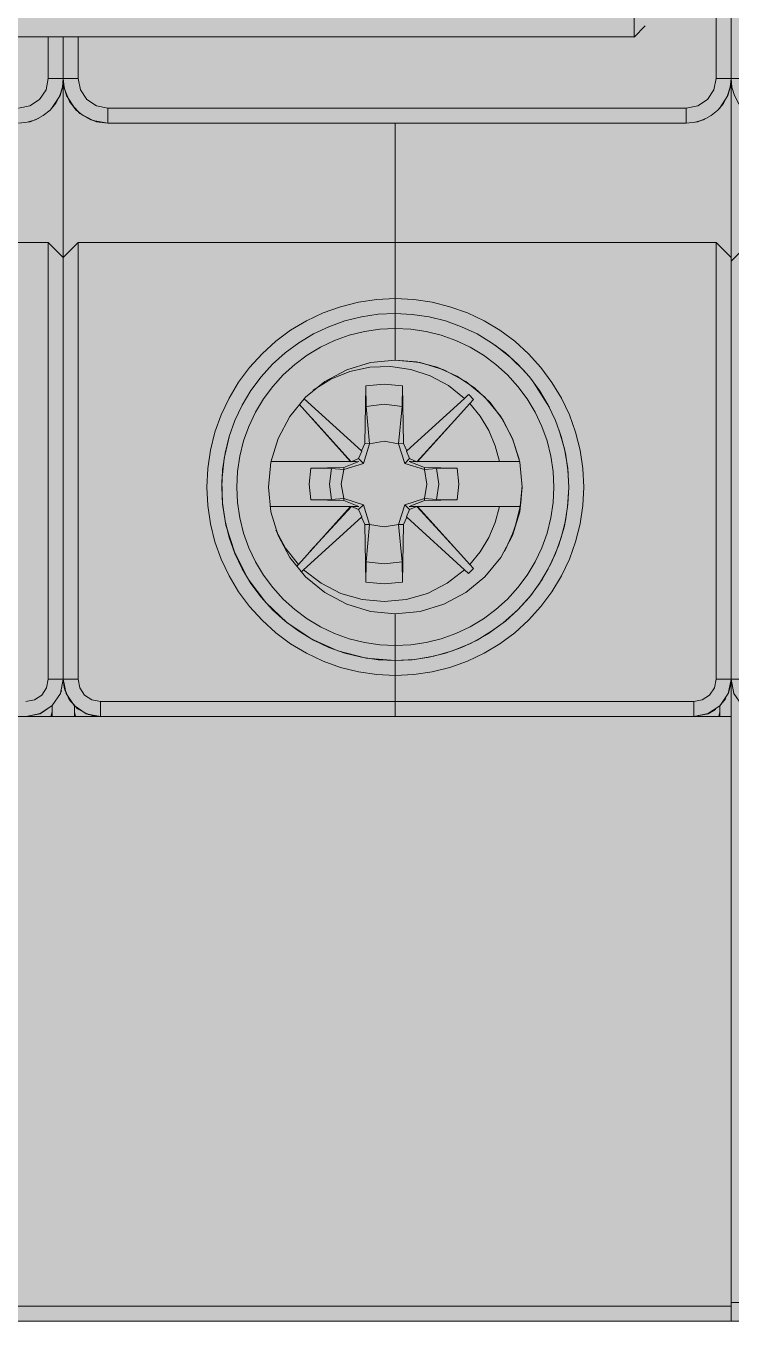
# Model space of a CAD drawing. Header units: millimetres. Extents: x 0 to 418, y -44 to 411.
# Drawn here: x 336.4 to 355.3, y 135.25 to 169.96 of the extents above; entities that cross this region are included whole.
import ezdxf
from ezdxf.enums import TextEntityAlignment as Align

# ---------------------------------------------------------------- set-up
doc = ezdxf.new("R2010")
doc.units = ezdxf.units.MM
for name, color, linetype, lineweight, true_color in [('BODY', 7, 'Continuous', 5, 0xf0f1eb), ('DETAILS', 7, 'Continuous', 5, 0x2f373d), ('LEVERS', 7, 'Continuous', 5, 0x2b7ac1), ('MARKING', 7, 'Continuous', 5, 0x2f373d), ('TERMINALS', 7, 'Continuous', 5, 0xa4adb6)]:
    doc.layers.add(name, color=color, linetype=linetype, lineweight=lineweight, true_color=true_color)
doc.layers.add('PARAMETERS', color=7, linetype='Continuous', plot=False)
doc.styles.add('BLOCK_ARIAL', font='arial.ttf')

# ---------------------------------------------------------------- blocks, each defined once
blk = doc.blocks.new('DA_4P_135')
at = {"layer": 'BODY', "true_color": 0xf0f1eb}
h = blk.add_hatch(color=7, dxfattribs=at)
h.paths.add_polyline_path([(0.9, 15.52), (0.735, 15.625), (0.651, 15.726), (0.61, 15.77), (0.53, 15.95), (0.5, 16.14), (0.5, 16.145), (0.5, 16.15), (0.5, 16.57), (0.5, 16.575), (0.5, 16.734), (0.49, 16.74), (0.442, 16.815), (0.38, 16.88), (0.373, 16.894), (0.35, 16.92), (0.307, 17.023), (0.287, 17.052), (0.275, 17.07), (0.268, 17.105), (0.258, 17.132), (0.244, 17.162), (0.22, 17.23), (0.264, 17.124), (0.261, 17.141), (0.2, 17.45), (0.2, 28.75), (0.2, 33.54), (0.2, 33.55), (0.2, 35.05), (0.2, 39.29), (0.2, 39.43), (0.2, 39.44), (0.2, 39.49), (0.2, 43.2), (0.2, 43.44), (0.2, 44.12), (0.2, 44.125), (0.2, 46.35), (0.2, 48.58), (0.2, 49.26), (0.2, 49.44), (0.2, 49.5), (0.2, 52.81), (0.2, 52.82), (0.2, 53.26), (0.2, 74.65), (0.2, 76.15), (0.205, 76.211), (0.2, 76.16), (0.2, 80.95), (0.2, 92.25), (0.275, 92.635), (0.385, 92.795), (0.49, 92.96), (0.5, 92.966), (0.5, 93.125), (0.5, 93.13), (0.5, 93.55), (0.5, 93.555), (0.5, 93.56), (0.51, 93.605), (0.555, 93.82), (0.705, 94.045), (0.708, 94.047), (0.71, 94.05), (0.93, 94.2), (1.2, 94.25), (9.1, 94.25), (17.1, 94.25), (17.37, 94.2), (17.59, 94.05), (17.592, 94.047), (17.595, 94.045), (17.63, 93.992), (17.75, 93.82), (17.8, 93.56), (17.8, 93.555), (17.8, 93.55), (17.8, 93.13), (17.8, 93.125), (17.8, 92.966), (17.81, 92.96), (17.915, 92.795), (18.025, 92.635), (18.1, 92.25), (18.175, 92.635), (18.285, 92.795), (18.39, 92.96), (18.4, 92.966), (18.4, 93.125), (18.4, 93.13), (18.4, 93.55), (18.4, 93.61), (18.47, 93.86), (18.63, 94.07), (18.713, 94.119), (18.845, 94.205), (19.1, 94.25), (27, 94.25), (35, 94.25), (35.255, 94.205), (35.43, 94.094), (35.47, 94.07), (35.473, 94.066), (35.475, 94.065), (35.63, 93.86), (35.7, 93.61), (35.7, 93.55), (35.7, 93.13), (35.7, 93.125), (35.7, 92.966), (35.71, 92.96), (35.815, 92.795), (35.925, 92.635), (36, 92.25), (36.075, 92.635), (36.185, 92.795), (36.29, 92.96), (36.3, 92.966), (36.3, 93.125), (36.3, 93.13), (36.3, 93.55), (36.3, 93.61), (36.37, 93.86), (36.53, 94.07), (36.613, 94.119), (36.745, 94.205), (37, 94.25), (44.9, 94.25), (52.9, 94.25), (53.155, 94.2), (53.285, 94.12), (53.37, 94.07), (53.373, 94.066), (53.375, 94.065), (53.53, 93.86), (53.6, 93.61), (53.6, 93.55), (53.6, 93.13), (53.6, 93.125), (53.6, 92.966), (53.61, 92.96), (53.715, 92.795), (53.825, 92.635), (53.9, 92.25), (53.975, 92.635), (54.085, 92.795), (54.19, 92.96), (54.2, 92.966), (54.2, 93.125), (54.2, 93.13), (54.2, 93.55), (54.2, 93.61), (54.27, 93.86), (54.43, 94.07), (54.565, 94.15), (54.645, 94.2), (54.9, 94.25), (62.8, 94.25), (70.8, 94.25), (71.055, 94.2), (71.185, 94.12), (71.27, 94.07), (71.273, 94.066), (71.275, 94.065), (71.43, 93.86), (71.5, 93.61), (71.5, 93.55), (71.5, 93.13), (71.5, 93.125), (71.5, 92.966), (71.51, 92.96), (71.642, 92.753), (71.725, 92.63), (71.8, 92.25), (71.875, 92.63), (71.958, 92.753), (72.09, 92.96), (72.1, 92.966), (72.1, 93.125), (72.1, 93.13), (72.1, 93.55), (72.1, 93.555), (72.1, 93.56), (72.11, 93.605), (72.155, 93.82), (72.305, 94.045), (72.308, 94.047), (72.31, 94.05), (72.53, 94.2), (72.8, 94.25), (83.2, 94.25), (99.8, 94.25), (113.3, 94.25), (126.8, 94.25), (133.8, 94.25), (134.055, 94.2), (134.275, 94.065), (134.382, 93.92), (134.43, 93.86), (134.5, 93.61), (134.5, 93.605), (134.5, 93.55), (134.5, 93.13), (134.5, 93.125), (134.5, 92.966), (134.51, 92.96), (134.642, 92.753), (134.684, 92.691), (134.725, 92.63), (134.729, 92.609), (134.745, 92.58), (134.8, 92.25), (134.8, 91.055), (134.8, 91.05), (134.8, 91), (134.8, 90.995), (134.8, 90.845), (134.8, 90.84), (134.8, 90.35), (134.8, 85.28), (134.8, 85.18), (134.8, 85.11), (134.8, 83.51), (134.8, 81.99), (134.8, 81.82), (134.8, 81.815), (134.8, 81.75), (134.8, 81.05), (134.8, 80.8), (134.8, 80.765), (134.8, 80.76), (134.8, 80.69), (134.8, 80.665), (134.8, 80.66), (134.8, 80.62), (134.8, 80.615), (134.8, 80.365), (134.8, 80.36), (134.8, 80.28), (134.8, 80.27), (134.8, 80.25), (134.8, 80.22), (134.8, 80.14), (134.8, 80.135), (134.8, 79.81), (134.8, 78.905), (134.8, 78.9), (134.8, 78.75), (134.8, 78.35), (134.8, 76.195), (134.8, 76.19), (134.8, 76.155), (134.8, 76.15), (134.8, 72.85), (134.8, 72.25), (134.8, 72.245), (134.8, 69.85), (134.8, 68.79), (134.8, 68.465), (134.8, 68.46), (134.8, 68.38), (134.8, 68.35), (134.8, 40.11), (134.8, 40.105), (134.8, 39.18), (134.8, 38.85), (134.8, 38.41), (134.8, 37.35), (134.8, 34.36), (134.8, 34.355), (134.8, 34.35), (134.8, 33.925), (134.8, 33.92), (134.8, 33.55), (134.8, 33.545), (134.8, 33.54), (134.8, 33.51), (134.8, 32.72), (134.8, 31.35), (134.8, 30.95), (134.8, 30.8), (134.8, 30.795), (134.8, 29.89), (134.8, 29.45), (134.8, 29.43), (134.8, 29.085), (134.8, 29.08), (134.8, 29.01), (134.8, 28.9), (134.8, 28.65), (134.8, 27.95), (134.8, 26.19), (134.8, 19.35), (134.8, 18.855), (134.8, 18.85), (134.8, 18.705), (134.8, 18.7), (134.8, 18.65), (134.8, 18.645), (134.8, 17.45), (134.8, 16.55), (134.8, 8.25), (134.76, 8.06), (134.655, 7.895), (134.49, 7.785), (134.3, 7.75), (133.3, 7.75), (133.12, 7.78), (133.113, 7.784), (133.11, 7.785), (133.08, 7.805), (132.96, 7.88), (132.953, 7.89), (132.945, 7.895), (132.922, 7.932), (132.845, 8.035), (132.8, 8.25), (132.8, 14.39), (132.64, 14.24), (132.46, 14.14), (132.26, 14.07), (132.05, 14.05), (122.55, 14.05), (122.165, 14.125), (121.935, 14.28), (121.84, 14.34), (121.762, 14.463), (121.625, 14.665), (121.55, 15.05), (121.55, 15.441), (121.32, 15.4), (121.08, 15.25), (120.9, 15.03), (120.81, 14.76), (120.8, 14.67), (120.8, 14.65), (120.8, 9.75), (120.8, 9.745), (120.8, 8.25), (120.77, 8.08), (120.761, 8.065), (120.76, 8.06), (120.655, 7.895), (120.518, 7.808), (120.49, 7.79), (120.3, 7.75), (119.8, 7.75), (119.62, 7.78), (119.46, 7.88), (119.452, 7.89), (119.445, 7.895), (119.422, 7.932), (119.345, 8.035), (119.3, 8.25), (119.3, 14.65), (119.3, 14.655), (119.3, 14.67), (119.29, 14.76), (119.2, 15.03), (119.02, 15.25), (118.78, 15.4), (118.5, 15.45), (113.3, 15.45), (108.1, 15.45), (107.82, 15.4), (107.58, 15.25), (107.4, 15.03), (107.31, 14.76), (107.3, 14.67), (107.3, 14.65), (107.3, 9.75), (107.3, 9.745), (107.3, 8.25), (107.27, 8.08), (107.261, 8.065), (107.26, 8.06), (107.155, 7.895), (107.018, 7.808), (106.99, 7.79), (106.8, 7.75), (106.3, 7.75), (106.12, 7.78), (105.96, 7.88), (105.952, 7.89), (105.945, 7.895), (105.922, 7.932), (105.845, 8.035), (105.8, 8.25), (105.8, 14.65), (105.8, 14.655), (105.8, 14.67), (105.79, 14.76), (105.7, 15.03), (105.52, 15.25), (105.28, 15.4), (105, 15.45), (99.8, 15.45), (94.6, 15.45), (94.32, 15.4), (94.08, 15.25), (93.9, 15.03), (93.81, 14.76), (93.8, 14.67), (93.8, 14.65), (93.8, 9.75), (93.8, 9.745), (93.8, 8.25), (93.77, 8.08), (93.761, 8.065), (93.76, 8.06), (93.655, 7.895), (93.518, 7.808), (93.49, 7.79), (93.3, 7.75), (92.8, 7.75), (92.62, 7.78), (92.46, 7.88), (92.452, 7.89), (92.445, 7.895), (92.422, 7.932), (92.345, 8.035), (92.3, 8.25), (92.3, 14.65), (92.3, 14.655), (92.3, 14.67), (92.29, 14.76), (92.2, 15.03), (92.02, 15.25), (91.78, 15.4), (91.5, 15.45), (86.3, 15.45), (80.8, 15.45), (80.61, 15.41), (80.45, 15.305), (80.395, 15.225), (80.34, 15.14), (80.3, 14.95), (80.3, 6.38), (80.3, 5.25), (80.3, 2.75), (80.3, 2.745), (80.3, 1.25), (80.27, 0.98), (80.229, 0.886), (80.225, 0.865), (80.211, 0.845), (80.17, 0.75), (80.041, 0.589), (80.01, 0.54), (79.937, 0.493), (79.803, 0.408), (79.68, 0.325), (79.3, 0.25), (71.8, 0.25), (68.35, 0.25), (68.29, 0.25), (68.12, 0.25), (68.115, 0.25), (67.55, 0.25), (67.05, 0.25), (66.485, 0.25), (66.48, 0.25), (66.31, 0.25), (66.25, 0.25), (64.2, 0.25), (64.14, 0.25), (63.97, 0.25), (63.965, 0.25), (63.4, 0.25), (62.9, 0.25), (62.335, 0.25), (62.33, 0.25), (62.16, 0.25), (62.1, 0.25), (60.05, 0.25), (59.99, 0.25), (59.82, 0.25), (59.815, 0.25), (59.25, 0.25), (58.75, 0.25), (58.185, 0.25), (58.18, 0.25), (58.01, 0.25), (57.95, 0.25), (50.45, 0.25), (50.39, 0.25), (50.22, 0.25), (50.215, 0.25), (49.65, 0.25), (49.15, 0.25), (48.585, 0.25), (48.58, 0.25), (48.41, 0.25), (48.35, 0.25), (46.3, 0.25), (46.24, 0.25), (46.07, 0.25), (46.065, 0.25), (45.5, 0.25), (45, 0.25), (44.435, 0.25), (44.43, 0.25), (44.26, 0.25), (44.2, 0.25), (42.15, 0.25), (42.09, 0.25), (41.92, 0.25), (41.915, 0.25), (41.35, 0.25), (40.85, 0.25), (40.285, 0.25), (40.28, 0.25), (40.11, 0.25), (40.05, 0.25), (32.55, 0.25), (32.49, 0.25), (32.32, 0.25), (32.315, 0.25), (31.75, 0.25), (31.25, 0.25), (30.685, 0.25), (30.68, 0.25), (30.51, 0.25), (30.45, 0.25), (28.4, 0.25), (28.34, 0.25), (28.17, 0.25), (28.165, 0.25), (27.6, 0.25), (27.1, 0.25), (26.535, 0.25), (26.53, 0.25), (26.36, 0.25), (26.3, 0.25), (24.25, 0.25), (24.19, 0.25), (24.02, 0.25), (24.015, 0.25), (23.45, 0.25), (22.95, 0.25), (22.385, 0.25), (22.38, 0.25), (22.21, 0.25), (22.15, 0.25), (20.94, 0.25), (15.86, 0.25), (15.855, 0.25), (14.65, 0.25), (14.59, 0.25), (14.42, 0.25), (14.415, 0.25), (13.85, 0.25), (13.35, 0.25), (12.785, 0.25), (12.78, 0.25), (12.61, 0.25), (12.55, 0.25), (10.5, 0.25), (10.44, 0.25), (10.27, 0.25), (10.265, 0.25), (9.7, 0.25), (9.2, 0.25), (8.635, 0.25), (8.63, 0.25), (8.46, 0.25), (8.4, 0.25), (6.35, 0.25), (6.29, 0.25), (6.12, 0.25), (6.115, 0.25), (5.55, 0.25), (5.05, 0.25), (4.485, 0.25), (4.48, 0.25), (4.31, 0.25), (4.25, 0.25), (1.6, 0.25), (1.215, 0.325), (1.055, 0.435), (0.89, 0.54), (0.758, 0.747), (0.675, 0.87), (0.6, 1.25), (0.6, 13.45), (0.9, 13.45)])
h.paths.add_polyline_path([(0.285, 76.605), (0.225, 76.4), (0.224, 76.395), (0.29, 76.61), (0.298, 76.625)], flags=0)
at = {"layer": 'LEVERS'}
blk.add_hatch(color=256, dxfattribs=at).paths.add_polyline_path([(1.4, 32.75), (1.095, 32.81), (0.835, 32.985), (0.66, 33.245), (0.6, 33.55), (0.6, 39.29), (0.6, 39.715), (0.6, 39.845), (0.6, 39.89), (0.6, 40.115), (0.66, 39.955), (0.8, 39.89), (1.2, 39.89), (2.2, 39.89), (2.2, 39.29), (2.2, 38.485), (2.2, 38.28), (2.2, 37.18), (2.2, 36.85), (2.2, 35.57), (2.2, 35.115), (2.2, 34.955), (2.495, 34.66), (2.495, 34.71), (2.495, 34.86), (2.5, 35.425), (2.5, 35.805), (2.5, 35.955), (2.5, 37.41), (2.5, 41.51), (2.2, 41.245), (2.2, 41.325), (2.2, 41.77), (2.2, 42.425), (2.2, 42.715), (2.2, 42.72), (2.23, 42.87), (2.315, 43.015), (2.45, 43.14), (2.625, 43.24), (2.8, 43.315), (2.99, 43.375), (3.2, 43.395), (3.8, 43.395), (4.1, 43.395), (4.1, 43.72), (4.1, 43.725), (4.1, 44.35), (4.335, 44.58), (13.265, 44.58), (13.5, 44.35), (13.5, 44.28), (13.5, 43.725), (13.5, 43.395), (14.1, 43.395), (14.4, 43.395), (17.5, 43.395), (17.7, 43.395), (17.8, 43.395), (18.1, 43.395), (18.4, 43.395), (18.5, 43.395), (18.7, 43.395), (21.7, 43.395), (22, 43.395), (22, 43.72), (22, 43.725), (22, 44.35), (22.235, 44.58), (31.165, 44.58), (31.4, 44.35), (31.4, 44.28), (31.4, 43.725), (31.4, 43.395), (32, 43.395), (32.3, 43.395), (35.4, 43.395), (35.6, 43.395), (35.7, 43.395), (36, 43.395), (36.3, 43.395), (36.4, 43.395), (36.6, 43.395), (39.6, 43.395), (39.9, 43.395), (39.9, 43.72), (39.9, 43.725), (39.9, 44.35), (40.135, 44.58), (49.065, 44.58), (49.3, 44.35), (49.3, 44.28), (49.3, 43.725), (49.3, 43.395), (49.9, 43.395), (50.2, 43.395), (53.3, 43.395), (53.5, 43.395), (53.6, 43.395), (53.9, 43.395), (54.2, 43.395), (54.3, 43.395), (54.5, 43.395), (57.5, 43.395), (57.8, 43.395), (57.8, 43.72), (57.8, 43.725), (57.8, 44.35), (58.035, 44.58), (66.965, 44.58), (67.2, 44.35), (67.2, 44.28), (67.2, 43.725), (67.2, 43.395), (67.8, 43.395), (68.1, 43.395), (68.5, 43.395), (68.71, 43.375), (68.9, 43.315), (69.075, 43.24), (69.25, 43.135), (69.385, 43.01), (69.47, 42.87), (69.5, 42.72), (69.5, 41.77), (69.5, 41.325), (69.5, 41.245), (69.5, 40.895), (69.5, 40.02), (71.2, 40.02), (71.2, 39.84), (71.34, 39.875), (71.4, 39.885), (71.4, 39.88), (71.4, 39.29), (71.4, 33.55), (71.34, 33.245), (71.165, 32.985), (70.905, 32.81), (70.6, 32.75), (70.6, 32.35), (62.8, 32.35), (57.8, 32.35), (55.1, 32.35), (54.865, 32.375), (54.856, 32.378), (54.79, 32.385), (54.689, 32.426), (54.64, 32.44), (54.597, 32.463), (54.435, 32.55), (54.365, 32.607), (54.35, 32.615), (54.337, 32.629), (54.25, 32.7), (54.196, 32.767), (54.1, 32.885), (54.09, 32.904), (54.08, 32.915), (54.068, 32.945), (54.013, 33.047), (54, 33.067), (53.985, 33.09), (53.925, 33.3), (53.9, 33.54), (53.9, 33.545), (53.88, 33.305), (53.815, 33.095), (53.801, 33.073), (53.7, 32.885), (53.603, 32.766), (53.55, 32.7), (53.365, 32.55), (53.203, 32.463), (53.16, 32.44), (53.111, 32.426), (53.01, 32.385), (52.944, 32.378), (52.935, 32.375), (52.7, 32.35), (44.9, 32.35), (39.9, 32.35), (37.2, 32.35), (36.965, 32.375), (36.956, 32.378), (36.89, 32.385), (36.789, 32.426), (36.74, 32.44), (36.697, 32.463), (36.535, 32.55), (36.465, 32.607), (36.45, 32.615), (36.437, 32.629), (36.35, 32.7), (36.296, 32.767), (36.2, 32.885), (36.19, 32.904), (36.18, 32.915), (36.168, 32.945), (36.113, 33.047), (36.1, 33.067), (36.085, 33.09), (36.025, 33.3), (36, 33.54), (36, 33.545), (35.98, 33.305), (35.915, 33.095), (35.901, 33.073), (35.8, 32.885), (35.703, 32.766), (35.65, 32.7), (35.465, 32.55), (35.308, 32.466), (35.26, 32.44), (35.181, 32.417), (35.11, 32.39), (35.068, 32.385), (35.035, 32.375), (34.8, 32.35), (27, 32.35), (22, 32.35), (19.3, 32.35), (19.065, 32.375), (19.032, 32.385), (18.99, 32.39), (18.919, 32.417), (18.916, 32.418), (18.905, 32.42), (18.9, 32.423), (18.84, 32.44), (18.792, 32.466), (18.635, 32.55), (18.565, 32.607), (18.55, 32.615), (18.537, 32.629), (18.45, 32.7), (18.396, 32.767), (18.3, 32.885), (18.29, 32.904), (18.28, 32.915), (18.268, 32.945), (18.213, 33.047), (18.2, 33.067), (18.185, 33.09), (18.125, 33.3), (18.1, 33.54), (18.1, 33.545), (18.08, 33.305), (18.015, 33.095), (18.001, 33.073), (17.9, 32.885), (17.803, 32.766), (17.75, 32.7), (17.565, 32.55), (17.408, 32.466), (17.36, 32.44), (17.281, 32.417), (17.21, 32.39), (17.168, 32.385), (17.135, 32.375), (16.9, 32.35), (9.1, 32.35), (4.1, 32.35), (1.4, 32.35)])
at = {"layer": 'TERMINALS', "true_color": 0xa4adb6}
blk.add_hatch(color=253, dxfattribs=at).paths.add_polyline_path([(58.533, 19.898), (58.468, 20.004), (58.406, 20.111), (58.346, 20.219), (58.289, 20.329), (58.235, 20.441), (58.183, 20.553), (58.134, 20.667), (58.088, 20.782), (58.045, 20.899), (58.005, 21.016), (57.967, 21.134), (57.933, 21.253), (57.901, 21.373), (57.872, 21.493), (57.847, 21.615), (57.824, 21.737), (57.804, 21.859), (57.788, 21.982), (57.774, 22.105), (57.763, 22.228), (57.756, 22.352), (57.751, 22.476), (57.75, 22.6), (57.751, 22.724), (57.756, 22.848), (57.763, 22.971), (57.774, 23.095), (57.788, 23.218), (57.804, 23.341), (57.824, 23.463), (57.847, 23.585), (57.872, 23.706), (57.901, 23.827), (57.933, 23.947), (57.967, 24.066), (58.005, 24.184), (58.045, 24.301), (58.045, 24.301), (58.045, 24.301), (58.088, 24.417), (58.134, 24.532), (58.183, 24.646), (58.235, 24.759), (58.289, 24.87), (58.346, 24.98), (58.406, 25.089), (58.468, 25.196), (58.533, 25.302), (58.601, 25.406), (58.671, 25.508), (58.744, 25.608), (58.819, 25.707), (58.896, 25.804), (58.976, 25.898), (59.058, 25.991), (59.142, 26.082), (59.229, 26.171), (59.318, 26.257), (59.408, 26.342), (59.501, 26.424), (59.596, 26.504), (59.693, 26.581), (59.791, 26.656), (59.892, 26.729), (59.994, 26.799), (60.098, 26.866), (60.204, 26.931), (60.311, 26.994), (60.419, 27.054), (60.529, 27.111), (60.641, 27.165), (60.753, 27.217), (60.867, 27.265), (60.982, 27.311), (61.098, 27.355), (61.216, 27.395), (61.334, 27.432), (61.453, 27.467), (61.573, 27.499), (61.693, 27.527), (61.815, 27.553), (61.936, 27.576), (62.059, 27.595), (62.182, 27.612), (62.305, 27.626), (62.428, 27.636), (62.552, 27.644), (62.676, 27.648), (62.8, 27.65), (62.924, 27.648), (63.048, 27.644), (63.171, 27.636), (63.295, 27.626), (63.418, 27.612), (63.541, 27.595), (63.663, 27.576), (63.785, 27.553), (63.906, 27.527), (64.027, 27.499), (64.147, 27.467), (64.266, 27.432), (64.384, 27.395), (64.501, 27.355), (64.617, 27.311), (64.732, 27.265), (64.846, 27.217), (64.959, 27.165), (65.07, 27.111), (65.18, 27.054), (65.289, 26.994), (65.396, 26.931), (65.502, 26.866), (65.605, 26.799), (65.708, 26.729), (65.808, 26.656), (65.907, 26.581), (66.003, 26.504), (66.098, 26.424), (66.191, 26.342), (66.282, 26.257), (66.371, 26.171), (66.457, 26.082), (66.542, 25.991), (66.624, 25.898), (66.703, 25.804), (66.781, 25.707), (66.856, 25.608), (66.929, 25.508), (66.999, 25.406), (67.066, 25.302), (67.131, 25.196), (67.194, 25.089), (67.253, 24.98), (67.311, 24.87), (67.365, 24.759), (67.417, 24.646), (67.465, 24.532), (67.511, 24.417), (67.555, 24.301), (67.595, 24.184), (67.632, 24.066), (67.667, 23.947), (67.698, 23.827), (67.727, 23.706), (67.753, 23.585), (67.775, 23.463), (67.795, 23.341), (67.812, 23.218), (67.825, 23.095), (67.836, 22.971), (67.844, 22.848), (67.848, 22.724), (67.85, 22.6), (67.848, 22.476), (67.844, 22.352), (67.836, 22.228), (67.825, 22.105), (67.812, 21.982), (67.795, 21.859), (67.775, 21.737), (67.753, 21.615), (67.727, 21.493), (67.698, 21.373), (67.667, 21.253), (67.632, 21.134), (67.595, 21.016), (67.555, 20.899), (67.511, 20.782), (67.465, 20.667), (67.417, 20.553), (67.365, 20.441), (67.311, 20.329), (67.253, 20.219), (67.194, 20.111), (67.131, 20.004), (67.066, 19.898), (66.999, 19.794), (66.929, 19.692), (66.856, 19.592), (66.781, 19.493), (66.703, 19.396), (66.624, 19.301), (66.542, 19.209), (66.457, 19.118), (66.371, 19.029), (66.282, 18.942), (66.191, 18.858), (66.098, 18.776), (66.003, 18.696), (65.907, 18.619), (65.808, 18.544), (65.708, 18.471), (65.605, 18.401), (65.502, 18.333), (65.396, 18.268), (65.289, 18.206), (65.18, 18.146), (65.07, 18.089), (64.959, 18.035), (64.846, 17.983), (64.732, 17.934), (64.617, 17.888), (64.501, 17.845), (64.384, 17.805), (64.266, 17.767), (64.147, 17.733), (64.027, 17.701), (63.906, 17.673), (63.785, 17.647), (63.663, 17.624), (63.541, 17.605), (63.418, 17.588), (63.295, 17.574), (63.171, 17.564), (63.048, 17.556), (62.924, 17.551), (62.8, 17.55), (62.676, 17.551), (62.552, 17.556), (62.428, 17.564), (62.305, 17.574), (62.182, 17.588), (62.059, 17.605), (61.936, 17.624), (61.815, 17.647), (61.693, 17.673), (61.573, 17.701), (61.453, 17.733), (61.334, 17.767), (61.216, 17.805), (61.098, 17.845), (60.982, 17.888), (60.867, 17.934), (60.753, 17.983), (60.641, 18.035), (60.529, 18.089), (60.419, 18.146), (60.311, 18.206), (60.204, 18.268), (60.098, 18.333), (59.994, 18.401), (59.892, 18.471), (59.791, 18.544), (59.693, 18.619), (59.596, 18.696), (59.501, 18.776), (59.408, 18.858), (59.318, 18.942), (59.229, 19.029), (59.142, 19.118), (59.058, 19.209), (58.976, 19.301), (58.896, 19.396), (58.896, 19.396), (58.896, 19.396), (58.819, 19.493), (58.744, 19.592), (58.671, 19.692), (58.601, 19.794)])
at = {"layer": 'DETAILS', "color": 250, "linetype": 'ByBlock', "lineweight": 5, "true_color": 0x2f373d}
for p, q in [((71.8, 53.047), (71.8, 33.55)), ((71.4, 39.29), (71.4, 33.55)), ((69.5, 34.956), (69.2, 34.656)), ((69.199, 34.661), (2.5, 34.661)), ((53.5, 34.661), (53.5, 33.55)), ((53.9, 33.55), (53.9, 34.661)), ((53.9, 33.55), (53.9, 34.661)), ((54.3, 33.55), (54.3, 34.661)), ((53.5, 33.55), (53.9, 33.55)), ((53.9, 33.55), (54.3, 33.55)), ((53.9, 33.545), (53.9, 28.75)), ((53.9, 33.545), (53.9, 28.75)), ((71.4, 33.55), (71.8, 33.55)), ((71.8, 33.55), (72.3, 33.55)), ((71.8, 33.542), (71.8, 28.65)), ((70.6, 32.75), (55.1, 32.75)), ((55.1, 32.75), (55.1, 32.35)), ((70.6, 32.35), (70.6, 32.75)), ((55.1, 32.35), (57.8, 32.35)), ((55.1, 32.35), (55.1, 32.35)), ((55.1, 32.35), (57.8, 32.35)), ((55.1, 32.35), (55.1, 32.35)), ((55.1, 32.35), (57.8, 32.35)), ((55.1, 32.35), (70.6, 32.35)), ((55.6, 32.35), (55.6, 32.35)), ((62.8, 32.35), (57.8, 32.35)), ((57.8, 32.35), (57.8, 32.35)), ((57.8, 32.35), (57.8, 32.35)), ((57.8, 32.35), (57.8, 32.35)), ((57.8, 32.35), (57.8, 32.35)), ((57.8, 32.35), (62.8, 32.35)), ((57.8, 32.35), (57.8, 32.35)), ((57.8, 32.35), (57.8, 32.35)), ((62.8, 32.35), (62.8, 32.35)), ((62.8, 32.35), (62.8, 29.15)), ((62.8, 32.35), (62.8, 32.35)), ((62.8, 32.35), (62.8, 29.15)), ((70.6, 32.35), (62.8, 32.35)), ((62.8, 32.35), (62.8, 32.35)), ((62.8, 32.35), (62.8, 32.35)), ((70.1, 32.35), (70.1, 32.35)), ((70.6, 32.35), (70.6, 32.35)), ((53.5, 29.15), (44.9, 29.15)), ((53.5, 29.15), (53.9, 28.75)), ((53.5, 29.15), (53.5, 17.45)), ((53.9, 28.75), (54.3, 29.15)), ((54.3, 17.45), (54.3, 29.15)), ((54.3, 29.15), (62.8, 29.15)), ((62.8, 29.15), (62.8, 27.65)), ((71.4, 29.15), (62.8, 29.15)), ((62.8, 27.65), (62.8, 29.15)), ((71.4, 29.15), (71.8, 28.75)), ((71.4, 29.15), (71.4, 17.45)), ((72.3, 29.15), (71.8, 28.65)), ((53.9, 17.45), (53.9, 28.75)), ((53.9, 28.75), (53.9, 17.45)), ((71.8, 28.65), (71.8, 17.45)), ((62.8, 27.25), (62.8, 26.85)), ((62.8, 27.25), (62.8, 26.85)), ((62.8, 26), (62.8, 26.85)), ((62.8, 26), (62.8, 26.85)), ((62.007, 25.312), (61.98, 23.766)), ((63.02, 23.766), (62.993, 25.312)), ((60.223, 24.818), (61.604, 23.282)), ((61.892, 23.57), (60.357, 24.964)), ((64.657, 24.975), (63.108, 23.57)), ((63.395, 23.282), (64.795, 24.837)), ((60.57, 24.432), (61.621, 23.278)), ((64.476, 24.483), (63.377, 23.279)), ((61.892, 23.57), (61.98, 23.766)), ((62.112, 23.76), (61.98, 23.766)), ((62.888, 23.76), (63.02, 23.766)), ((63.02, 23.766), (63.108, 23.57)), ((58.259, 23.6), (58.259, 23.6)), ((61.604, 23.282), (59.469, 23.28)), ((61.62, 23.28), (59.469, 23.28)), ((61.418, 23.124), (61.825, 23.28)), ((61.621, 23.278), (61.604, 23.282)), ((61.817, 23.363), (61.621, 23.278)), ((61.754, 23.28), (61.687, 23.28)), ((61.902, 23.562), (61.817, 23.363)), ((61.946, 23.233), (61.817, 23.363)), ((63.053, 23.233), (63.183, 23.363)), ((63.098, 23.562), (63.183, 23.363)), ((63.175, 23.28), (63.581, 23.123)), ((63.229, 23.28), (63.175, 23.28)), ((63.183, 23.363), (63.377, 23.279)), ((63.326, 23.28), (63.278, 23.28)), ((63.395, 23.282), (63.377, 23.279)), ((66.131, 23.28), (63.378, 23.28)), ((65.592, 23.28), (63.395, 23.282)), ((60.538, 23.104), (61.418, 23.124)), ((61.419, 23.068), (61.418, 23.124)), ((63.581, 23.123), (63.58, 23.068)), ((63.581, 23.123), (64.461, 23.104)), ((61.418, 22.236), (60.538, 22.255)), ((61.419, 22.292), (61.418, 22.236)), ((61.825, 22.08), (61.418, 22.236)), ((63.581, 22.236), (63.175, 22.08)), ((63.58, 22.292), (63.581, 22.236)), ((64.461, 22.255), (63.581, 22.236)), ((59.44, 22.08), (61.604, 22.078)), ((59.44, 22.08), (61.622, 22.08)), ((61.604, 22.078), (60.204, 20.523)), ((61.623, 22.081), (60.523, 20.877)), ((61.604, 22.078), (61.623, 22.081)), ((61.623, 22.081), (61.817, 21.997)), ((61.673, 22.08), (61.721, 22.08)), ((61.772, 22.08), (61.825, 22.08)), ((61.946, 22.126), (61.817, 21.997)), ((61.817, 21.997), (61.902, 21.798)), ((63.053, 22.126), (63.183, 21.997)), ((63.183, 21.997), (63.098, 21.798)), ((63.175, 22.08), (63.227, 22.08)), ((63.377, 22.081), (63.183, 21.997)), ((63.279, 22.08), (63.326, 22.08)), ((63.377, 22.081), (64.476, 20.877)), ((63.377, 22.081), (63.395, 22.078)), ((63.378, 22.08), (65.588, 22.08)), ((63.395, 22.078), (65.592, 22.08)), ((64.795, 20.523), (63.395, 22.078)), ((65.592, 22.08), (66.151, 22.08)), ((58.259, 21.6), (58.259, 21.6)), ((60.343, 20.384), (61.892, 21.79)), ((61.98, 21.594), (61.892, 21.79)), ((62.112, 21.599), (61.98, 21.594)), ((61.98, 21.594), (62.007, 20.048)), ((62.888, 21.599), (63.02, 21.594)), ((62.993, 20.048), (63.02, 21.594)), ((63.108, 21.79), (63.02, 21.594)), ((63.108, 21.79), (64.657, 20.384)), ((62.8, 18.35), (62.8, 19.2)), ((62.8, 19.2), (62.8, 19.2)), ((62.8, 18.35), (62.8, 19.2)), ((61.03, 18.3), (61.03, 18.3)), ((61.03, 18.3), (61.03, 18.3)), ((62.8, 18.35), (62.8, 17.95)), ((62.8, 18.35), (62.8, 17.95)), ((53.5, 17.45), (53.9, 17.45)), ((53.9, 17.45), (54.3, 17.45)), ((62.8, 17.55), (62.8, 16.85)), ((62.8, 17.55), (62.8, 16.85)), ((71.4, 17.45), (71.8, 17.45)), ((71.8, 17.45), (72.3, 17.45)), ((71.8, 0.75), (71.8, 17.445)), ((62.8, 16.85), (54.9, 16.85)), ((54.9, 16.85), (54.9, 16.45)), ((62.8, 16.85), (62.8, 16.45)), ((70.8, 16.85), (62.8, 16.85)), ((62.8, 16.85), (62.8, 16.45)), ((70.8, 16.45), (70.8, 16.85)), ((71.8, 16.45), (5.6, 16.45)), ((54.9, 16.45), (62.8, 16.45)), ((70.8, 16.45), (62.8, 16.45)), ((71.8, 16.45), (71.8, 0.65)), ((71.8, 0.75), (71.8, 0.25)), ((79.3, 0.75), (71.8, 0.75)), ((1.6, 0.65), (71.8, 0.65)), ((71.8, 0.65), (71.8, 0.25)), ((1.6, 0.25), (71.8, 0.25)), ((57.95, 0.25), (57.95, 0.25)), ((60.05, 0.25), (60.05, 0.25)), ((62.1, 0.25), (62.1, 0.25)), ((64.2, 0.25), (64.2, 0.25)), ((66.25, 0.25), (66.25, 0.25)), ((68.35, 0.25), (68.35, 0.25)), ((71.8, 0.25), (71.8, 0.25)), ((71.8, 0.25), (71.8, 0.25)), ((71.8, 0.25), (79.3, 0.25)), ((71.8, 0.25), (79.3, 0.25))]:
    blk.add_line(p, q, dxfattribs=at)
for points in [[(69.198, 41.508), (69.197, 37.41), (69.201, 35.426), (69.203, 34.858), (69.204, 34.711), (69.205, 34.661)], [(53.5, 33.55), (53.439, 33.244), (53.266, 32.984), (53.006, 32.811), (52.7, 32.75)], [(53.9, 33.55), (53.877, 33.316), (53.808, 33.091), (53.698, 32.883), (53.548, 32.701), (53.367, 32.552), (53.159, 32.441), (52.934, 32.373), (52.7, 32.35)], [(53.9, 33.547), (53.878, 33.306), (53.816, 33.094), (53.588, 32.743)], [(55.1, 32.35), (54.866, 32.373), (54.641, 32.441), (54.433, 32.552), (54.251, 32.701), (54.102, 32.883), (53.991, 33.091), (53.923, 33.316), (53.9, 33.55)], [(54.211, 32.744), (53.985, 33.092), (53.923, 33.302), (53.9, 33.539)], [(55.1, 32.75), (54.794, 32.811), (54.534, 32.984), (54.361, 33.244), (54.3, 33.55)], [(71.4, 33.55), (71.339, 33.244), (71.166, 32.984), (70.906, 32.811), (70.6, 32.75)], [(71.8, 33.545), (71.776, 33.312), (71.707, 33.087), (71.596, 32.881), (71.447, 32.7), (71.265, 32.551), (71.058, 32.441), (70.833, 32.373), (70.6, 32.35)], [(71.8, 33.544), (71.777, 33.304), (71.715, 33.093), (71.488, 32.743)], [(73, 32.35), (72.766, 32.373), (72.541, 32.441), (72.333, 32.552), (72.151, 32.701), (72.002, 32.883), (71.891, 33.091), (71.823, 33.316), (71.8, 33.55)], [(53.8, 33.057), (53.8, 33.07)], [(53.929, 33.287), (54.082, 32.914), (54.35, 32.613), (54.703, 32.418), (55.1, 32.35)], [(53.929, 33.287), (54.082, 32.914), (54.35, 32.613), (54.703, 32.418), (55.1, 32.35)], [(54, 33.07), (54, 33.057)], [(53.244, 32.48), (53.011, 32.387), (52.7, 32.35)], [(55.1, 32.35), (54.79, 32.387), (54.557, 32.48)], [(55.2, 32.35), (55.2, 32.35)], [(55.2, 32.35), (55.2, 32.35)], [(70.1, 32.35), (70.1, 32.35)], [(70.5, 32.35), (70.5, 32.35)], [(71.144, 32.48), (70.911, 32.387), (70.6, 32.35)], [(71.1, 32.459), (71.1, 32.458)], [(62.8, 27.65), (62.305, 27.626), (61.815, 27.553), (61.334, 27.432), (60.867, 27.265), (60.419, 27.054), (59.994, 26.799), (59.596, 26.504), (59.229, 26.171), (58.896, 25.804), (58.601, 25.406), (58.346, 24.98), (58.134, 24.532), (57.967, 24.066), (57.847, 23.585), (57.774, 23.095), (57.75, 22.6), (57.774, 22.105), (57.847, 21.615), (57.967, 21.134), (58.134, 20.667), (58.346, 20.219), (58.601, 19.794), (58.896, 19.396), (59.229, 19.029), (59.596, 18.696), (59.994, 18.401), (60.419, 18.146), (60.867, 17.934), (61.334, 17.767), (61.815, 17.647), (62.305, 17.574), (62.8, 17.55)], [(62.8, 27.65), (62.8, 27.367), (62.8, 27.28), (62.8, 27.25)], [(62.8, 27.65), (62.8, 27.367), (62.8, 27.28), (62.8, 27.25)], [(62.8, 27.65), (63.295, 27.626), (63.785, 27.553), (64.266, 27.432), (64.732, 27.265), (65.18, 27.054), (65.605, 26.799), (66.003, 26.504), (66.371, 26.171), (66.704, 25.804), (66.999, 25.405), (67.253, 24.98), (67.465, 24.532), (67.632, 24.066), (67.753, 23.585), (67.825, 23.095), (67.85, 22.6), (67.825, 22.105), (67.753, 21.615), (67.632, 21.134), (67.465, 20.667), (67.253, 20.219), (66.999, 19.794), (66.703, 19.396), (66.371, 19.029), (66.003, 18.696), (65.605, 18.401), (65.18, 18.146), (64.732, 17.934), (64.266, 17.767), (63.785, 17.647), (63.295, 17.574), (62.8, 17.55)], [(62.8, 17.95), (62.344, 17.972), (61.893, 18.039), (61.45, 18.15), (61.02, 18.304), (60.608, 18.499), (60.216, 18.734), (59.85, 19.005), (59.512, 19.312), (59.205, 19.65), (58.933, 20.017), (58.699, 20.408), (58.504, 20.821), (58.35, 21.25), (58.239, 21.693), (58.172, 22.144), (58.15, 22.6), (58.172, 23.056), (58.239, 23.507), (58.35, 23.95), (58.504, 24.379), (58.699, 24.792), (58.933, 25.183), (59.205, 25.55), (59.512, 25.888), (59.85, 26.194), (60.216, 26.466), (60.608, 26.701), (61.02, 26.896), (61.45, 27.05), (61.893, 27.161), (62.344, 27.228), (62.8, 27.25)], [(62.8, 27.25), (63.256, 27.227), (63.707, 27.161), (64.15, 27.05), (64.579, 26.896), (64.992, 26.701), (65.383, 26.466), (65.75, 26.194), (66.088, 25.888), (66.394, 25.55), (66.666, 25.183), (66.901, 24.792), (67.096, 24.379), (67.25, 23.95), (67.36, 23.507), (67.427, 23.056), (67.45, 22.6), (67.427, 22.144), (67.36, 21.693), (67.25, 21.25), (67.096, 20.82), (66.901, 20.408), (66.666, 20.016), (66.394, 19.65), (66.088, 19.312), (65.75, 19.005), (65.383, 18.734), (64.992, 18.499), (64.579, 18.304), (64.15, 18.15), (63.707, 18.039), (63.256, 17.972), (62.8, 17.95)], [(62.8, 18.35), (62.383, 18.37), (61.971, 18.432), (61.566, 18.533), (61.173, 18.674), (60.796, 18.852), (60.439, 19.066), (60.104, 19.315), (59.795, 19.595), (59.515, 19.904), (59.266, 20.239), (59.052, 20.597), (58.873, 20.974), (58.733, 21.366), (58.632, 21.771), (58.57, 22.183), (58.55, 22.6), (58.57, 23.017), (58.632, 23.429), (58.733, 23.834), (58.873, 24.226), (59.052, 24.603), (59.266, 24.961), (59.515, 25.296), (59.795, 25.605), (60.104, 25.885), (60.439, 26.134), (60.796, 26.348), (61.173, 26.526), (61.566, 26.667), (61.971, 26.768), (62.383, 26.829), (62.8, 26.85)], [(62.8, 26.85), (63.216, 26.829), (63.629, 26.768), (64.034, 26.667), (64.426, 26.526), (64.803, 26.348), (65.161, 26.134), (65.496, 25.885), (65.805, 25.605), (66.085, 25.296), (66.334, 24.961), (66.548, 24.603), (66.726, 24.226), (66.867, 23.834), (66.968, 23.429), (67.029, 23.016), (67.05, 22.6), (67.029, 22.183), (66.968, 21.771), (66.867, 21.366), (66.726, 20.973), (66.548, 20.596), (66.334, 20.239), (66.085, 19.904), (65.805, 19.595), (65.496, 19.315), (65.161, 19.066), (64.803, 18.852), (64.426, 18.673), (64.033, 18.533), (63.629, 18.432), (63.216, 18.37), (62.8, 18.35)], [(65.474, 26.404), (65.891, 26.074), (66.268, 25.697)], [(62.8, 19.2), (62.136, 19.265), (61.499, 19.459), (60.911, 19.773), (60.396, 20.196), (59.973, 20.711), (59.659, 21.299), (59.465, 21.937), (59.4, 22.6), (59.465, 23.263), (59.659, 23.901), (59.973, 24.489), (60.396, 25.004), (60.911, 25.427), (61.499, 25.741), (62.137, 25.935), (62.8, 26)], [(62.8, 19.2), (62.136, 19.265), (61.499, 19.459), (60.911, 19.773), (60.396, 20.196), (59.973, 20.711), (59.659, 21.299), (59.465, 21.937), (59.4, 22.6), (59.465, 23.263), (59.659, 23.901), (59.973, 24.489), (60.396, 25.004), (60.911, 25.427), (61.499, 25.741), (62.137, 25.935), (62.8, 26)], [(60.602, 25.194), (61.069, 25.486), (61.58, 25.692), (62.119, 25.807), (62.669, 25.825), (63.215, 25.748), (63.739, 25.576), (64.224, 25.316), (64.657, 24.975)], [(62.8, 26), (63.463, 25.935), (64.101, 25.741), (64.689, 25.427), (65.204, 25.004), (65.627, 24.489), (65.941, 23.901), (66.134, 23.263), (66.2, 22.6), (66.134, 21.937), (65.941, 21.299), (65.627, 20.711), (65.204, 20.196), (64.689, 19.773), (64.101, 19.459), (63.463, 19.265), (62.8, 19.2)], [(62.8, 26), (63.371, 25.952), (63.925, 25.808), (64.448, 25.574), (64.924, 25.255), (65.339, 24.861), (65.683, 24.402), (65.944, 23.892), (66.117, 23.346)], [(62.993, 25.312), (62.5, 25.358), (62.007, 25.312)], [(66.516, 25.394), (66.93, 24.735)], [(62.016, 24.761), (62.007, 25.312)], [(62.983, 24.761), (62.993, 25.312)], [(64.766, 25.079), (64.657, 24.975)], [(64.899, 24.945), (64.767, 25.078)], [(62.983, 24.761), (62.5, 24.817), (62.016, 24.761)], [(62.112, 23.76), (62.016, 24.761)], [(62.888, 23.76), (62.983, 24.761)], [(64.795, 24.837), (64.899, 24.945)], [(64.795, 24.837), (65.075, 24.494), (65.304, 24.115), (65.477, 23.707), (65.592, 23.28)], [(60.642, 24.353), (60.641, 24.352)], [(64.359, 24.352), (64.358, 24.353)], [(58.35, 23.948), (58.213, 23.365), (58.153, 22.769), (58.17, 22.171), (58.263, 21.579)], [(67.186, 24.143), (67.336, 23.62)], [(67.205, 24.09), (67.336, 23.62)], [(62.112, 23.76), (61.946, 23.233)], [(62.112, 23.76), (62.5, 23.83), (62.888, 23.76)], [(67.336, 23.62), (67.422, 23.107), (67.45, 22.587), (67.419, 22.068), (67.331, 21.555), (67.186, 21.055), (66.985, 20.574), (66.733, 20.119), (66.431, 19.695), (66.083, 19.307), (65.695, 18.961), (65.27, 18.66), (64.814, 18.409), (64.333, 18.21), (63.833, 18.066), (63.319, 17.979), (62.8, 17.95)], [(63.053, 23.233), (62.888, 23.76)], [(60.073, 23.28), (60.073, 23.28)], [(61.604, 23.282), (61.621, 23.278)], [(61.621, 23.278), (61.825, 23.28)], [(61.902, 23.562), (61.892, 23.57)], [(63.098, 23.562), (63.108, 23.57)], [(63.175, 23.28), (63.377, 23.279)], [(63.377, 23.279), (63.395, 23.282)], [(64.927, 23.28), (64.927, 23.28)], [(66.131, 23.28), (65.592, 23.28)], [(60.538, 22.255), (60.493, 22.68), (60.538, 23.104)], [(60.538, 23.104), (61.094, 23.097)], [(61.094, 23.097), (61.034, 22.68), (61.094, 22.263)], [(61.094, 23.097), (61.419, 23.068)], [(61.419, 22.292), (61.349, 22.68), (61.419, 23.068)], [(61.946, 23.233), (61.419, 23.068)], [(63.58, 23.068), (63.053, 23.233)], [(63.905, 23.097), (63.58, 23.068)], [(63.58, 23.068), (63.65, 22.68), (63.58, 22.292)], [(64.461, 23.104), (63.905, 23.097)], [(63.905, 22.263), (63.966, 22.68), (63.905, 23.097)], [(64.461, 23.104), (64.507, 22.68), (64.461, 22.255)], [(66.2, 22.639), (66.166, 22.179), (66.075, 21.727), (65.928, 21.289), (65.729, 20.873)], [(66.151, 22.08), (66.2, 22.639)], [(61.094, 22.263), (60.538, 22.255)], [(61.094, 22.263), (61.419, 22.292)], [(61.419, 22.292), (61.946, 22.126)], [(63.053, 22.126), (63.58, 22.292)], [(63.58, 22.292), (63.905, 22.263)], [(63.905, 22.263), (64.461, 22.255)], [(60.073, 22.08), (60.073, 22.079)], [(61.623, 22.081), (61.604, 22.078)], [(61.825, 22.08), (61.623, 22.081)], [(61.946, 22.126), (62.112, 21.599)], [(62.888, 21.599), (63.053, 22.126)], [(63.377, 22.081), (63.175, 22.08)], [(63.395, 22.078), (63.377, 22.081)], [(65.592, 22.08), (65.477, 21.652), (65.304, 21.245), (65.075, 20.866), (64.795, 20.523)], [(64.927, 22.079), (64.927, 22.08)], [(66.151, 22.08), (65.592, 22.08)], [(66.151, 22.08), (65.992, 21.458), (65.729, 20.873)], [(62.8, 17.95), (62.019, 18.016), (61.261, 18.212), (60.546, 18.533), (59.895, 18.969), (59.327, 19.508), (58.857, 20.135), (58.499, 20.832), (58.263, 21.579)], [(61.892, 21.79), (61.902, 21.798)], [(62.016, 20.599), (62.112, 21.599)], [(62.888, 21.599), (62.5, 21.529), (62.112, 21.599)], [(62.983, 20.599), (62.888, 21.599)], [(63.108, 21.79), (63.098, 21.798)], [(60.203, 20.524), (59.862, 20.957), (59.603, 21.443)], [(60.641, 21.008), (60.642, 21.007)], [(64.358, 21.007), (64.359, 21.008)], [(60.151, 20.468), (60.204, 20.523)], [(62.007, 20.048), (62.016, 20.599)], [(62.016, 20.599), (62.5, 20.543), (62.983, 20.599)], [(62.993, 20.048), (62.983, 20.599)], [(64.899, 20.414), (64.795, 20.523)], [(60.343, 20.384), (60.277, 20.321)], [(64.657, 20.384), (64.188, 20.021), (63.66, 19.751), (63.09, 19.586), (62.5, 19.53), (61.909, 19.586), (61.34, 19.751), (60.811, 20.021), (60.343, 20.384)], [(64.657, 20.384), (64.765, 20.28)], [(64.899, 20.414), (64.765, 20.28)], [(62.007, 20.048), (62.5, 20.002), (62.993, 20.048)], [(62.8, 17.95), (62.8, 17.55)], [(62.8, 17.95), (62.8, 17.55)], [(53.9, 17.45), (53.824, 17.067), (53.607, 16.743), (53.282, 16.526), (52.9, 16.45)], [(53.5, 17.45), (53.454, 17.22), (53.324, 17.026), (53.129, 16.896), (52.9, 16.85)], [(52.901, 16.45), (53.283, 16.526), (53.607, 16.743), (53.824, 17.067), (53.9, 17.449)], [(52.901, 16.45), (53.283, 16.526), (53.607, 16.743), (53.824, 17.067), (53.9, 17.449)], [(53.9, 17.449), (53.824, 17.067), (53.607, 16.743), (53.283, 16.526), (52.901, 16.45)], [(53.9, 17.448), (53.824, 17.067), (53.608, 16.744), (53.285, 16.527), (52.904, 16.45)], [(53.9, 17.448), (53.824, 17.067), (53.608, 16.744), (53.285, 16.527), (52.904, 16.45)], [(54.9, 16.45), (54.517, 16.526), (54.193, 16.743), (53.976, 17.067), (53.9, 17.45)], [(53.9, 17.448), (53.9, 17.44)], [(53.993, 17.029), (53.925, 17.226), (53.9, 17.441)], [(54.3, 17.45), (54.345, 17.22), (54.475, 17.026), (54.67, 16.896), (54.9, 16.85)], [(71.4, 17.45), (71.354, 17.22), (71.224, 17.026), (71.029, 16.895), (70.8, 16.85)], [(71.8, 17.446), (71.723, 17.065), (71.506, 16.742), (71.182, 16.526), (70.8, 16.45)], [(70.801, 16.45), (71.182, 16.526), (71.506, 16.742), (71.723, 17.065), (71.8, 17.446)], [(70.801, 16.45), (71.182, 16.526), (71.506, 16.742), (71.723, 17.065), (71.8, 17.446)], [(71.8, 17.446), (71.723, 17.066), (71.507, 16.743), (71.185, 16.527), (70.804, 16.45)], [(71.8, 17.446), (71.723, 17.066), (71.507, 16.743), (71.185, 16.527), (70.804, 16.45)], [(71.8, 17.446), (71.786, 17.286), (71.729, 17.08)], [(71.8, 17.448), (71.8, 17.45)], [(72.8, 16.45), (72.417, 16.526), (72.093, 16.743), (71.876, 17.067), (71.8, 17.45)], [(71.8, 17.446), (71.8, 17.44)], [(53.85, 17.138), (53.819, 17.057)], [(53.924, 17.23), (54.052, 16.92), (54.275, 16.669), (54.568, 16.507), (54.899, 16.45)], [(54.899, 16.45), (54.568, 16.507), (54.275, 16.669), (54.052, 16.92), (53.924, 17.23)], [(54.895, 16.45), (54.581, 16.502), (54.299, 16.651), (54.078, 16.88), (53.94, 17.168)], [(53.599, 16.735), (53.272, 16.522)], [(53.6, 16.573), (53.6, 16.736)], [(53.6, 16.736), (53.6, 16.573)], [(53.6, 16.573), (53.6, 16.736)], [(54.2, 16.573), (54.2, 16.736)], [(54.2, 16.573), (54.2, 16.736)], [(71.499, 16.735), (71.172, 16.522)], [(71.658, 16.937), (71.484, 16.721)], [(71.5, 16.573), (71.5, 16.736)], [(71.5, 16.736), (71.5, 16.573)], [(71.5, 16.573), (71.5, 16.736)], [(52.914, 16.45), (52.905, 16.45)], [(52.905, 16.45), (52.907, 16.45)], [(52.906, 16.45), (52.907, 16.45)], [(52.906, 16.45), (52.907, 16.45)], [(53.6, 16.573), (53.571, 16.45)], [(53.6, 16.573), (53.6, 16.45)], [(53.6, 16.45), (53.6, 16.573)], [(53.6, 16.573), (53.6, 16.45)], [(53.6, 16.45), (53.6, 16.573)], [(53.6, 16.572), (53.6, 16.573)], [(53.6, 16.573), (53.6, 16.573)], [(53.6, 16.573), (53.6, 16.45)], [(54.2, 16.573), (54.2, 16.45)], [(54.2, 16.45), (54.2, 16.573)], [(54.2, 16.573), (54.2, 16.45)], [(54.2, 16.45), (54.2, 16.573)], [(54.229, 16.45), (54.2, 16.573)], [(54.2, 16.573), (54.2, 16.573)], [(54.2, 16.573), (54.2, 16.45)], [(54.895, 16.45), (54.674, 16.475), (54.469, 16.548)], [(54.893, 16.45), (54.894, 16.45)], [(54.893, 16.45), (54.894, 16.45)], [(54.9, 16.45), (54.9, 16.45)], [(57.4, 16.45), (57.4, 16.45)], [(58.599, 16.45), (58.598, 16.45)], [(58.599, 16.45), (58.598, 16.45)], [(67.101, 16.45), (67.101, 16.45)], [(67.101, 16.45), (67.101, 16.45)], [(68.3, 16.45), (68.3, 16.45)], [(71.383, 16.638), (71.182, 16.526), (70.801, 16.45)], [(70.814, 16.45), (70.805, 16.45)], [(70.805, 16.45), (70.807, 16.45)], [(70.806, 16.45), (70.807, 16.45)], [(70.806, 16.45), (70.807, 16.45)], [(71.5, 16.573), (71.471, 16.45)], [(71.5, 16.573), (71.5, 16.45)], [(71.5, 16.45), (71.5, 16.573)], [(71.5, 16.573), (71.5, 16.45)], [(71.5, 16.45), (71.5, 16.573)], [(71.5, 16.573), (71.5, 16.573)], [(71.5, 16.573), (71.5, 16.45)], [(57.95, 0.25), (58.011, 0.25), (58.184, 0.25), (58.75, 0.25)], [(59.249, 0.25), (59.815, 0.25), (59.989, 0.25), (60.05, 0.25)], [(62.1, 0.25), (62.161, 0.25), (62.334, 0.25), (62.9, 0.25)], [(63.399, 0.25), (63.965, 0.25), (64.139, 0.25), (64.2, 0.25)], [(66.25, 0.25), (66.311, 0.25), (66.484, 0.25), (67.05, 0.25)], [(67.549, 0.25), (68.115, 0.25), (68.289, 0.25), (68.35, 0.25)]]:
    blk.add_lwpolyline(points, dxfattribs=at)
at = {"layer": 'MARKING', "color": 250, "true_color": 0x2f373d, "style": 'BLOCK_ARIAL'}
for tag, p, height in [('IDN_MA', (89, 73), 2.2), ('CURVE', (2, 68.6), 3), ('IN_A', (4.5, 68.6), 3), ('LEAK_TYPE', (89, 65.8), 2.2), ('UE_V', (2, 66.1), 1.4)]:
    blk.add_attdef(tag, p, '', height=height, dxfattribs=at)
blk.add_attdef('ICN_A', text='', height=1.8, dxfattribs=at).set_placement((7.25, 57.3), align=Align.MIDDLE_CENTER)
at = {"layer": 'PARAMETERS', "color": 250, "true_color": 0x2f373d, "style": 'BLOCK_ARIAL', "flags": 1}
for tag in ['WIDTH_MM', 'STANDARD', 'UIMP_KV', 'DESCRIPTION', 'POLES', 'FREQ_HZ', 'HEIGHT_MM', 'RELEASE_TYPE', 'DEPTH_MM', 'ICS_KA', 'ID', 'IP']:
    blk.add_attdef(tag, (2, 20), '', height=0.4, dxfattribs=at)

msp = doc.modelspace()

# ---------------------------------------------------------------- block references
msp.add_blockref('DA_4P_135', (283.5, 135))

doc.saveas('drawing.dxf')
